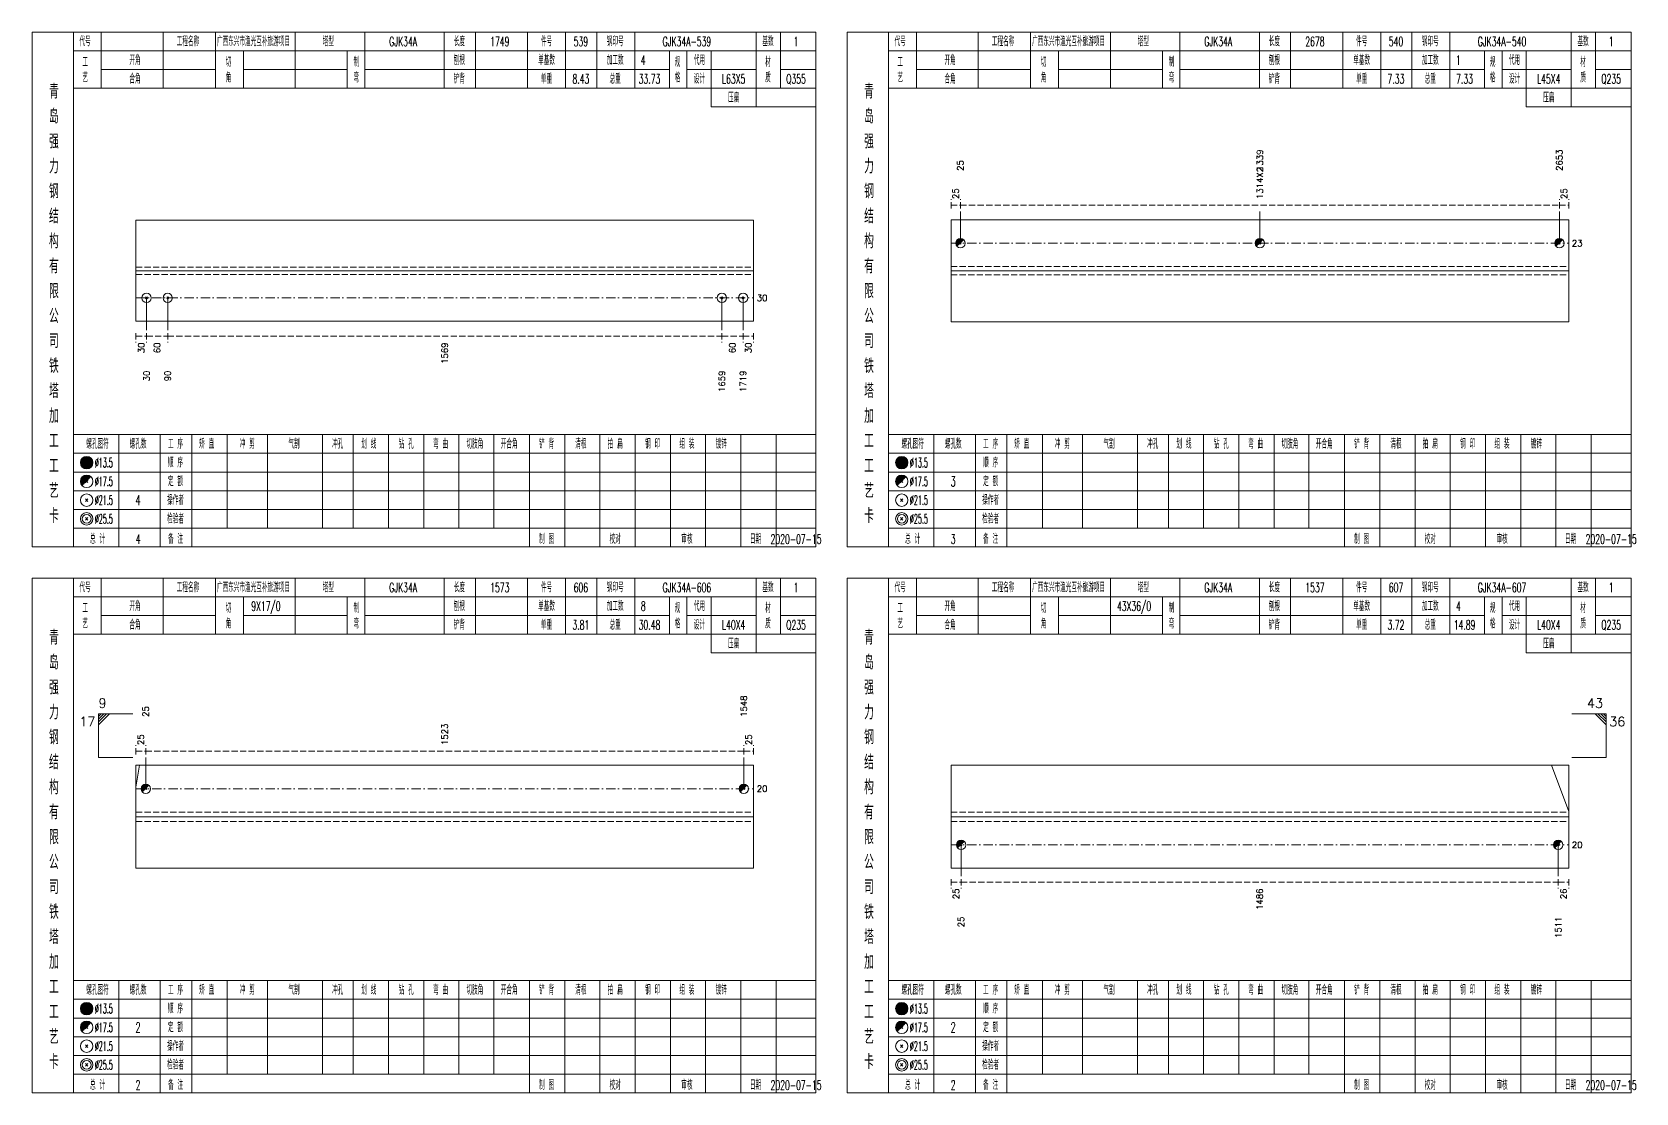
# Model space of a CAD drawing. Extents: x 0 to 2606, y -377 to 6479.
# Drawn here: x 1307 to 1821, y 3850 to 4190 of the extents above; entities that cross this region are included whole.
import ezdxf
from ezdxf.enums import TextEntityAlignment as Align

# ---------------------------------------------------------------- set-up
doc = ezdxf.new("R2010")
doc.units = 0
doc.header["$MEASUREMENT"] = 0
doc.linetypes.add('一点画线', pattern=[5.2, 3, -1, 0.2, -1])
doc.linetypes.add('虚线', pattern=[2.75, 2, -0.75])
doc.layers.get('0').update_dxf_attribs({"linetype": 'CONTINUOUS', "lineweight": 25})
doc.layers.add('1', color=7, linetype='CONTINUOUS', lineweight=25)
doc.layers.add('4', color=7, linetype='CONTINUOUS', lineweight=25)
doc.styles.get("Standard").update_dxf_attribs({"font": 'simplex.shx', "width": 0.7, "height": 3, "bigfont": 'gbhzfs.shx'})

msp = doc.modelspace()

# ---------------------------------------------------------------- linework, layer by layer
at = {"color": 8, "linetype": '虚线', "lineweight": 9}
for p, q in [((1601.7, 4133.5), (1601.7, 4136.5)), ((1604.7, 4133.5), (1604.7, 4136.5)), ((1604.7, 4133.5), (1604.7, 4136.5)), ((1796.8, 4133.5), (1796.8, 4136.5)), ((1796.8, 4133.5), (1796.8, 4136.5)), ((1799.8, 4133.5), (1799.8, 4136.5)), ((1601.7, 4134.5), (1604.7, 4134.5)), ((1604.7, 4134.5), (1796.8, 4134.5)), ((1796.8, 4134.5), (1799.8, 4134.5)), ((1340.3, 4093.5), (1340.3, 4090.5)), ((1340.3, 4092.5), (1343.7, 4092.5)), ((1343.7, 4093.5), (1343.7, 4090.5)), ((1343.7, 4093.5), (1343.7, 4090.5)), ((1343.7, 4092.5), (1350.49, 4092.5)), ((1350.49, 4093.5), (1350.49, 4090.5)), ((1350.49, 4093.5), (1350.49, 4090.5)), ((1350.49, 4092.5), (1528.21, 4092.5)), ((1528.21, 4093.5), (1528.21, 4090.5)), ((1528.21, 4093.5), (1528.21, 4090.5)), ((1528.21, 4092.5), (1535, 4092.5)), ((1535, 4093.5), (1535, 4090.5)), ((1535, 4093.5), (1535, 4090.5)), ((1535, 4092.5), (1538.4, 4092.5)), ((1538.4, 4093.5), (1538.4, 4090.5)), ((1340.3, 3958.5), (1340.3, 3961.5)), ((1343.45, 3958.5), (1343.45, 3961.5)), ((1343.45, 3958.5), (1343.45, 3961.5)), ((1535.25, 3958.5), (1535.25, 3961.5)), ((1535.25, 3958.5), (1535.25, 3961.5)), ((1538.4, 3958.5), (1538.4, 3961.5)), ((1340.3, 3959.5), (1343.45, 3959.5)), ((1343.45, 3959.5), (1535.25, 3959.5)), ((1535.25, 3959.5), (1538.4, 3959.5)), ((1601.7, 3918.5), (1601.7, 3915.5)), ((1601.7, 3917.5), (1604.92, 3917.5)), ((1604.92, 3918.5), (1604.92, 3915.5)), ((1604.92, 3918.5), (1604.92, 3915.5)), ((1604.92, 3917.5), (1796.45, 3917.5)), ((1796.45, 3918.5), (1796.45, 3915.5)), ((1796.45, 3918.5), (1796.45, 3915.5)), ((1796.45, 3917.5), (1799.8, 3917.5)), ((1799.8, 3918.5), (1799.8, 3915.5))]:
    msp.add_line(p, q, dxfattribs=at)
at = {"color": 7, "linetype": 'Continuous', "lineweight": 13}
for p, q in [((1604.7, 4122.33), (1604.7, 4132.5)), ((1700.75, 4122.33), (1700.75, 4132.5)), ((1796.8, 4122.33), (1796.8, 4132.5)), ((1343.7, 4104.81), (1343.7, 4094.5)), ((1350.49, 4104.81), (1350.49, 4094.5)), ((1528.21, 4104.81), (1528.21, 4094.5)), ((1535, 4104.81), (1535, 4094.5)), ((1328.3, 3971.5), (1339.3, 3971.5)), ((1328.3, 3957.5), (1328.3, 3971.5)), ((1329.17, 3971.5), (1328.3, 3970.62)), ((1330.05, 3971.5), (1328.3, 3969.75)), ((1330.92, 3971.5), (1328.3, 3968.88)), ((1331.8, 3971.5), (1328.3, 3968)), ((1811.8, 3971.5), (1800.8, 3971.5)), ((1808.3, 3971.5), (1811.8, 3968)), ((1809.17, 3971.5), (1811.8, 3968.88)), ((1810.05, 3971.5), (1811.8, 3969.75)), ((1810.92, 3971.5), (1811.8, 3970.62)), ((1811.8, 3957.5), (1811.8, 3971.5)), ((1328.3, 3957.5), (1339.3, 3957.5)), ((1343.45, 3947.5), (1343.45, 3957.5)), ((1535.25, 3947.5), (1535.25, 3957.5)), ((1811.8, 3957.5), (1800.8, 3957.5)), ((1340.3, 3947.99), (1341.43, 3955)), ((1799.8, 3940.15), (1794.26, 3955)), ((1604.92, 3929.5), (1604.92, 3919.5)), ((1796.45, 3929.5), (1796.45, 3919.5))]:
    msp.add_line(p, q, dxfattribs=at)
at = {"color": 7, "linetype": 'Continuous', "lineweight": 18}
for p, q in [((1340.3, 4129.69), (1340.3, 4097.31)), ((1340.3, 4129.69), (1538.4, 4129.69)), ((1538.4, 4129.69), (1538.4, 4097.31)), ((1601.7, 4129.83), (1601.7, 4097.17)), ((1601.7, 4129.83), (1799.8, 4129.83)), ((1799.8, 4129.83), (1799.8, 4097.17)), ((1340.3, 4113.5), (1538.4, 4113.5)), ((1601.7, 4113.5), (1799.8, 4113.5)), ((1340.3, 3955), (1340.3, 3922)), ((1340.3, 3955), (1538.4, 3955)), ((1538.4, 3955), (1538.4, 3922)), ((1601.7, 3955), (1601.7, 3922)), ((1601.7, 3955), (1799.8, 3955)), ((1799.8, 3955), (1799.8, 3922)), ((1340.3, 3938.5), (1538.4, 3938.5)), ((1601.7, 3938.5), (1799.8, 3938.5))]:
    msp.add_line(p, q, dxfattribs=at)
at = {"color": 3, "linetype": '一点画线', "lineweight": 13}
for p, q in [((1601.7, 4122.33), (1799.8, 4122.33)), ((1340.3, 4104.81), (1538.4, 4104.81)), ((1340.3, 3947.5), (1538.4, 3947.5)), ((1601.7, 3929.5), (1799.8, 3929.5))]:
    msp.add_line(p, q, dxfattribs=at)
at = {"color": 7, "linetype": 'Continuous', "lineweight": 0}
for p, q in [((1604.4, 4122.03), (1605, 4122.63)), ((1604.4, 4122.63), (1605, 4122.03)), ((1700.45, 4122.03), (1701.05, 4122.63)), ((1700.45, 4122.63), (1701.05, 4122.03)), ((1796.5, 4122.03), (1797.1, 4122.63)), ((1796.5, 4122.63), (1797.1, 4122.03)), ((1343.15, 3947.2), (1343.75, 3947.8)), ((1343.15, 3947.8), (1343.75, 3947.2)), ((1534.95, 3947.2), (1535.55, 3947.8)), ((1534.95, 3947.8), (1535.55, 3947.2))]:
    msp.add_line(p, q, dxfattribs=at)
at = {"color": 1, "linetype": '虚线', "lineweight": 18}
for p, q in [((1601.7, 4114.83), (1799.8, 4114.83)), ((1340.3, 4114.69), (1538.4, 4114.69)), ((1340.3, 4112.31), (1538.4, 4112.31)), ((1601.7, 4112.17), (1799.8, 4112.17)), ((1340.3, 3940), (1538.4, 3940)), ((1601.7, 3940), (1799.8, 3940)), ((1340.3, 3937), (1538.4, 3937)), ((1601.7, 3937), (1799.8, 3937))]:
    msp.add_line(p, q, dxfattribs=at)
at = {"color": 7, "linetype": 'Continuous', "lineweight": 13}
for centre in [(1604.7, 4122.33), (1700.75, 4122.33), (1796.8, 4122.33), (1343.45, 3947.5), (1535.25, 3947.5)]:
    msp.add_circle(centre, 1.5, dxfattribs=at)
for centre, radius in [((1604.7, 4122.33), 1.35), ((1604.7, 4122.33), 1.2), ((1604.7, 4122.33), 1.05), ((1604.7, 4122.33), 0.9), ((1604.7, 4122.33), 0.75), ((1604.7, 4122.33), 0.6), ((1604.7, 4122.33), 0.45), ((1604.7, 4122.33), 0.3), ((1604.7, 4122.33), 0.15), ((1700.75, 4122.33), 1.35), ((1700.75, 4122.33), 1.2), ((1700.75, 4122.33), 1.05), ((1700.75, 4122.33), 0.9), ((1700.75, 4122.33), 0.75), ((1700.75, 4122.33), 0.6), ((1700.75, 4122.33), 0.45), ((1700.75, 4122.33), 0.3), ((1700.75, 4122.33), 0.15), ((1796.8, 4122.33), 1.35), ((1796.8, 4122.33), 1.2), ((1796.8, 4122.33), 1.05), ((1796.8, 4122.33), 0.9), ((1796.8, 4122.33), 0.75), ((1796.8, 4122.33), 0.6), ((1796.8, 4122.33), 0.45), ((1796.8, 4122.33), 0.3), ((1796.8, 4122.33), 0.15), ((1343.45, 3947.5), 1.35), ((1343.45, 3947.5), 1.2), ((1343.45, 3947.5), 1.05), ((1343.45, 3947.5), 0.9), ((1343.45, 3947.5), 0.75), ((1343.45, 3947.5), 0.6), ((1343.45, 3947.5), 0.45), ((1343.45, 3947.5), 0.3), ((1343.45, 3947.5), 0.15), ((1535.25, 3947.5), 1.35), ((1535.25, 3947.5), 1.2), ((1535.25, 3947.5), 1.05), ((1535.25, 3947.5), 0.9), ((1535.25, 3947.5), 0.75), ((1535.25, 3947.5), 0.6), ((1535.25, 3947.5), 0.45), ((1535.25, 3947.5), 0.3), ((1535.25, 3947.5), 0.15)]:
    msp.add_arc(centre, radius, 45, 225, dxfattribs=at)
at = {"layer": '1', "color": 7, "linetype": 'Continuous', "lineweight": 13}
for p, q in [((1343.4, 4104.51), (1344, 4105.11)), ((1344, 4104.51), (1343.4, 4105.11)), ((1350.19, 4104.51), (1350.79, 4105.11)), ((1350.79, 4104.51), (1350.19, 4105.11)), ((1527.91, 4104.51), (1528.51, 4105.11)), ((1528.51, 4104.51), (1527.91, 4105.11)), ((1534.7, 4104.51), (1535.3, 4105.11)), ((1535.3, 4104.51), (1534.7, 4105.11))]:
    msp.add_line(p, q, dxfattribs=at)
at = {"layer": '1', "color": 7, "linetype": 'Continuous', "lineweight": 18}
for p, q in [((1340.3, 4097.31), (1538.4, 4097.31)), ((1601.7, 4097.17), (1799.8, 4097.17)), ((1340.3, 3922), (1538.4, 3922)), ((1601.7, 3922), (1799.8, 3922))]:
    msp.add_line(p, q, dxfattribs=at)
at = {"layer": '1', "color": 7, "linetype": 'Continuous', "lineweight": 0}
for p, q in [((1604.62, 3929.2), (1605.22, 3929.8)), ((1604.62, 3929.8), (1605.22, 3929.2)), ((1796.15, 3929.2), (1796.75, 3929.8)), ((1796.15, 3929.8), (1796.75, 3929.2))]:
    msp.add_line(p, q, dxfattribs=at)
at = {"layer": '1', "color": 7, "linetype": 'Continuous', "lineweight": 13}
for centre in [(1343.7, 4104.81), (1350.49, 4104.81), (1528.21, 4104.81), (1535, 4104.81), (1604.92, 3929.5), (1796.45, 3929.5)]:
    msp.add_circle(centre, 1.5, dxfattribs=at)
for centre, radius in [((1604.92, 3929.5), 1.35), ((1604.92, 3929.5), 1.2), ((1604.92, 3929.5), 1.05), ((1604.92, 3929.5), 0.9), ((1604.92, 3929.5), 0.75), ((1604.92, 3929.5), 0.6), ((1604.92, 3929.5), 0.45), ((1604.92, 3929.5), 0.3), ((1604.92, 3929.5), 0.15), ((1796.45, 3929.5), 1.35), ((1796.45, 3929.5), 1.2), ((1796.45, 3929.5), 1.05), ((1796.45, 3929.5), 0.9), ((1796.45, 3929.5), 0.75), ((1796.45, 3929.5), 0.6), ((1796.45, 3929.5), 0.45), ((1796.45, 3929.5), 0.3), ((1796.45, 3929.5), 0.15)]:
    msp.add_arc(centre, radius, 45, 225, dxfattribs=at)
at = {"layer": '4', "color": 1, "linetype": 'Continuous', "lineweight": 18}
for p, q in [((1320.3, 4025), (1320.3, 4190)), ((1329.2, 4172), (1329.2, 4190)), ((1349, 4172), (1349, 4190)), ((1365.8, 4172), (1365.8, 4190)), ((1391.4, 4172), (1391.4, 4190)), ((1413.7, 4172), (1413.7, 4190)), ((1439.2, 4172), (1439.2, 4190)), ((1449.2, 4172), (1449.2, 4190)), ((1465.9, 4172), (1465.9, 4190)), ((1478.1, 4172), (1478.1, 4190)), ((1488.1, 4172), (1488.1, 4190)), ((1500.3, 4172), (1500.3, 4190)), ((1539.2, 4166), (1539.2, 4190)), ((1547, 4172), (1547, 4190)), ((1581.7, 4025), (1581.7, 4190)), ((1590.6, 4172), (1590.6, 4190)), ((1610.4, 4172), (1610.4, 4190)), ((1627.2, 4172), (1627.2, 4190)), ((1652.8, 4172), (1652.8, 4190)), ((1675.1, 4172), (1675.1, 4190)), ((1700.6, 4172), (1700.6, 4190)), ((1710.6, 4172), (1710.6, 4190)), ((1727.3, 4172), (1727.3, 4190)), ((1739.5, 4172), (1739.5, 4190)), ((1749.5, 4172), (1749.5, 4190)), ((1761.7, 4172), (1761.7, 4190)), ((1800.6, 4166), (1800.6, 4190)), ((1808.4, 4172), (1808.4, 4190)), ((1320.3, 4184), (1558.4, 4184)), ((1374.8, 4172), (1374.8, 4184)), ((1408.1, 4172), (1408.1, 4184)), ((1511.4, 4172), (1511.4, 4184)), ((1517, 4172), (1517, 4184)), ((1524.8, 4166), (1524.8, 4184)), ((1581.7, 4184), (1819.8, 4184)), ((1636.2, 4172), (1636.2, 4184)), ((1669.5, 4172), (1669.5, 4184)), ((1772.8, 4172), (1772.8, 4184)), ((1778.4, 4172), (1778.4, 4184)), ((1786.2, 4166), (1786.2, 4184)), ((1329.2, 4178), (1365.8, 4178)), ((1374.8, 4178), (1408.1, 4178)), ((1413.7, 4178), (1511.4, 4178)), ((1517, 4178), (1539.2, 4178)), ((1547, 4178), (1558.4, 4178)), ((1590.6, 4178), (1627.2, 4178)), ((1636.2, 4178), (1669.5, 4178)), ((1675.1, 4178), (1772.8, 4178)), ((1778.4, 4178), (1800.6, 4178)), ((1808.4, 4178), (1819.8, 4178)), ((1320.3, 4172), (1558.4, 4172)), ((1581.7, 4172), (1819.8, 4172)), ((1524.8, 4166), (1558.4, 4166)), ((1786.2, 4166), (1819.8, 4166)), ((1320.3, 4061), (1558.4, 4061)), ((1334.8, 4025), (1334.8, 4061)), ((1348.1, 4025), (1348.1, 4061)), ((1358.2, 4025), (1358.2, 4061)), ((1369.6, 4031), (1369.6, 4061)), ((1382.5, 4031), (1382.5, 4061)), ((1400.1, 4031), (1400.1, 4061)), ((1410, 4031), (1410, 4061)), ((1421.3, 4031), (1421.3, 4061)), ((1432.6, 4031), (1432.6, 4061)), ((1443.9, 4031), (1443.9, 4061)), ((1455.1, 4031), (1455.1, 4061)), ((1466.5, 4031), (1466.5, 4061)), ((1477.8, 4031), (1477.8, 4061)), ((1489.1, 4031), (1489.1, 4061)), ((1500.4, 4031), (1500.4, 4061)), ((1511.7, 4031), (1511.7, 4061)), ((1523, 4031), (1523, 4061)), ((1534.3, 4031), (1534.3, 4061)), ((1545.6, 4031), (1545.6, 4061)), ((1581.7, 4061), (1819.8, 4061)), ((1596.2, 4025), (1596.2, 4061)), ((1609.5, 4025), (1609.5, 4061)), ((1619.6, 4025), (1619.6, 4061)), ((1631, 4031), (1631, 4061)), ((1643.9, 4031), (1643.9, 4061)), ((1661.5, 4031), (1661.5, 4061)), ((1671.4, 4031), (1671.4, 4061)), ((1682.7, 4031), (1682.7, 4061)), ((1694, 4031), (1694, 4061)), ((1705.3, 4031), (1705.3, 4061)), ((1716.5, 4031), (1716.5, 4061)), ((1727.9, 4031), (1727.9, 4061)), ((1739.2, 4031), (1739.2, 4061)), ((1750.5, 4031), (1750.5, 4061)), ((1761.8, 4031), (1761.8, 4061)), ((1773.1, 4031), (1773.1, 4061)), ((1784.4, 4031), (1784.4, 4061)), ((1795.7, 4031), (1795.7, 4061)), ((1807, 4031), (1807, 4061)), ((1320.3, 4055), (1558.4, 4055)), ((1581.7, 4055), (1819.8, 4055)), ((1320.3, 4049), (1558.4, 4049)), ((1581.7, 4049), (1819.8, 4049)), ((1320.3, 4043), (1558.4, 4043)), ((1581.7, 4043), (1819.8, 4043)), ((1320.3, 4037), (1558.4, 4037)), ((1581.7, 4037), (1819.8, 4037)), ((1320.3, 4031), (1558.4, 4031)), ((1466.5, 4025), (1466.5, 4031)), ((1477.8, 4025), (1477.8, 4031)), ((1489.1, 4025), (1489.1, 4031)), ((1500.4, 4025), (1500.4, 4031)), ((1511.7, 4025), (1511.7, 4031)), ((1523, 4025), (1523, 4031)), ((1534.3, 4025), (1534.3, 4031)), ((1545.6, 4025), (1545.6, 4031)), ((1581.7, 4031), (1819.8, 4031)), ((1727.9, 4025), (1727.9, 4031)), ((1739.2, 4025), (1739.2, 4031)), ((1750.5, 4025), (1750.5, 4031)), ((1761.8, 4025), (1761.8, 4031)), ((1773.1, 4025), (1773.1, 4031)), ((1784.4, 4025), (1784.4, 4031)), ((1795.7, 4025), (1795.7, 4031)), ((1807, 4025), (1807, 4031)), ((1320.3, 3850), (1320.3, 4015)), ((1329.2, 3997), (1329.2, 4015)), ((1349, 3997), (1349, 4015)), ((1365.8, 3997), (1365.8, 4015)), ((1391.4, 3997), (1391.4, 4015)), ((1413.7, 3997), (1413.7, 4015)), ((1439.2, 3997), (1439.2, 4015)), ((1449.2, 3997), (1449.2, 4015)), ((1465.9, 3997), (1465.9, 4015)), ((1478.1, 3997), (1478.1, 4015)), ((1488.1, 3997), (1488.1, 4015)), ((1500.3, 3997), (1500.3, 4015)), ((1539.2, 3991), (1539.2, 4015)), ((1547, 3997), (1547, 4015)), ((1581.7, 3850), (1581.7, 4015)), ((1590.6, 3997), (1590.6, 4015)), ((1610.4, 3997), (1610.4, 4015)), ((1627.2, 3997), (1627.2, 4015)), ((1652.8, 3997), (1652.8, 4015)), ((1675.1, 3997), (1675.1, 4015)), ((1700.6, 3997), (1700.6, 4015)), ((1710.6, 3997), (1710.6, 4015)), ((1727.3, 3997), (1727.3, 4015)), ((1739.5, 3997), (1739.5, 4015)), ((1749.5, 3997), (1749.5, 4015)), ((1761.7, 3997), (1761.7, 4015)), ((1800.6, 3991), (1800.6, 4015)), ((1808.4, 3997), (1808.4, 4015)), ((1320.3, 4009), (1558.4, 4009)), ((1374.8, 3997), (1374.8, 4009)), ((1408.1, 3997), (1408.1, 4009)), ((1511.4, 3997), (1511.4, 4009)), ((1517, 3997), (1517, 4009)), ((1524.8, 3991), (1524.8, 4009)), ((1581.7, 4009), (1819.8, 4009)), ((1636.2, 3997), (1636.2, 4009)), ((1669.5, 3997), (1669.5, 4009)), ((1772.8, 3997), (1772.8, 4009)), ((1778.4, 3997), (1778.4, 4009)), ((1786.2, 3991), (1786.2, 4009)), ((1329.2, 4003), (1365.8, 4003)), ((1374.8, 4003), (1408.1, 4003)), ((1413.7, 4003), (1511.4, 4003)), ((1517, 4003), (1539.2, 4003)), ((1547, 4003), (1558.4, 4003)), ((1590.6, 4003), (1627.2, 4003)), ((1636.2, 4003), (1669.5, 4003)), ((1675.1, 4003), (1772.8, 4003)), ((1778.4, 4003), (1800.6, 4003)), ((1808.4, 4003), (1819.8, 4003)), ((1320.3, 3997), (1558.4, 3997)), ((1581.7, 3997), (1819.8, 3997)), ((1524.8, 3991), (1558.4, 3991)), ((1786.2, 3991), (1819.8, 3991)), ((1320.3, 3886), (1558.4, 3886)), ((1334.8, 3850), (1334.8, 3886)), ((1348.1, 3850), (1348.1, 3886)), ((1358.2, 3850), (1358.2, 3886)), ((1369.6, 3856), (1369.6, 3886)), ((1382.5, 3856), (1382.5, 3886)), ((1400.1, 3856), (1400.1, 3886)), ((1410, 3856), (1410, 3886)), ((1421.3, 3856), (1421.3, 3886)), ((1432.6, 3856), (1432.6, 3886)), ((1443.9, 3856), (1443.9, 3886)), ((1455.1, 3856), (1455.1, 3886)), ((1466.5, 3856), (1466.5, 3886)), ((1477.8, 3856), (1477.8, 3886)), ((1489.1, 3856), (1489.1, 3886)), ((1500.4, 3856), (1500.4, 3886)), ((1511.7, 3856), (1511.7, 3886)), ((1523, 3856), (1523, 3886)), ((1534.3, 3856), (1534.3, 3886)), ((1545.6, 3856), (1545.6, 3886)), ((1581.7, 3886), (1819.8, 3886)), ((1596.2, 3850), (1596.2, 3886)), ((1609.5, 3850), (1609.5, 3886)), ((1619.6, 3850), (1619.6, 3886)), ((1631, 3856), (1631, 3886)), ((1643.9, 3856), (1643.9, 3886)), ((1661.5, 3856), (1661.5, 3886)), ((1671.4, 3856), (1671.4, 3886)), ((1682.7, 3856), (1682.7, 3886)), ((1694, 3856), (1694, 3886)), ((1705.3, 3856), (1705.3, 3886)), ((1716.5, 3856), (1716.5, 3886)), ((1727.9, 3856), (1727.9, 3886)), ((1739.2, 3856), (1739.2, 3886)), ((1750.5, 3856), (1750.5, 3886)), ((1761.8, 3856), (1761.8, 3886)), ((1773.1, 3856), (1773.1, 3886)), ((1784.4, 3856), (1784.4, 3886)), ((1795.7, 3856), (1795.7, 3886)), ((1807, 3856), (1807, 3886)), ((1320.3, 3880), (1558.4, 3880)), ((1581.7, 3880), (1819.8, 3880)), ((1320.3, 3874), (1558.4, 3874)), ((1581.7, 3874), (1819.8, 3874)), ((1320.3, 3868), (1558.4, 3868)), ((1581.7, 3868), (1819.8, 3868)), ((1320.3, 3862), (1558.4, 3862)), ((1581.7, 3862), (1819.8, 3862)), ((1320.3, 3856), (1558.4, 3856)), ((1466.5, 3850), (1466.5, 3856)), ((1477.8, 3850), (1477.8, 3856)), ((1489.1, 3850), (1489.1, 3856)), ((1500.4, 3850), (1500.4, 3856)), ((1511.7, 3850), (1511.7, 3856)), ((1523, 3850), (1523, 3856)), ((1534.3, 3850), (1534.3, 3856)), ((1545.6, 3850), (1545.6, 3856)), ((1581.7, 3856), (1819.8, 3856)), ((1727.9, 3850), (1727.9, 3856)), ((1739.2, 3850), (1739.2, 3856)), ((1750.5, 3850), (1750.5, 3856)), ((1761.8, 3850), (1761.8, 3856)), ((1773.1, 3850), (1773.1, 3856)), ((1784.4, 3850), (1784.4, 3856)), ((1795.7, 3850), (1795.7, 3856)), ((1807, 3850), (1807, 3856))]:
    msp.add_line(p, q, dxfattribs=at)
at = {"layer": '4', "color": 7, "linetype": 'Continuous', "lineweight": 13}
for p, q in [((1324.3, 4051.8), (1324.7, 4052.2)), ((1324.7, 4051.8), (1324.3, 4052.2)), ((1585.7, 4051.8), (1586.1, 4052.2)), ((1586.1, 4051.8), (1585.7, 4052.2)), ((1324.1, 4039.6), (1324.9, 4040.4)), ((1324.9, 4039.6), (1324.1, 4040.4)), ((1585.5, 4039.6), (1586.3, 4040.4)), ((1586.3, 4039.6), (1585.5, 4040.4)), ((1324.1, 4033.6), (1324.9, 4034.4)), ((1324.9, 4033.6), (1324.1, 4034.4)), ((1585.5, 4033.6), (1586.3, 4034.4)), ((1586.3, 4033.6), (1585.5, 4034.4)), ((1324.3, 3876.8), (1324.7, 3877.2)), ((1324.7, 3876.8), (1324.3, 3877.2)), ((1585.7, 3876.8), (1586.1, 3877.2)), ((1586.1, 3876.8), (1585.7, 3877.2)), ((1324.1, 3864.6), (1324.9, 3865.4)), ((1324.9, 3864.6), (1324.1, 3865.4)), ((1585.5, 3864.6), (1586.3, 3865.4)), ((1586.3, 3864.6), (1585.5, 3865.4)), ((1324.1, 3858.6), (1324.9, 3859.4)), ((1324.9, 3858.6), (1324.1, 3859.4)), ((1585.5, 3858.6), (1586.3, 3859.4)), ((1586.3, 3858.6), (1585.5, 3859.4))]:
    msp.add_line(p, q, dxfattribs=at)
at = {"layer": '4', "color": 7, "linetype": 'Continuous', "lineweight": 0}
for p, q in [((1324.1, 4045.6), (1324.9, 4046.4)), ((1324.1, 4046.4), (1324.9, 4045.6)), ((1585.5, 4045.6), (1586.3, 4046.4)), ((1585.5, 4046.4), (1586.3, 4045.6)), ((1324.1, 3870.6), (1324.9, 3871.4)), ((1324.1, 3871.4), (1324.9, 3870.6)), ((1585.5, 3870.6), (1586.3, 3871.4)), ((1585.5, 3871.4), (1586.3, 3870.6))]:
    msp.add_line(p, q, dxfattribs=at)
at = {"layer": '4', "color": 1, "linetype": 'Continuous', "lineweight": 18}
for points in [[(1307, 4190), (1307, 4025), (1558.4, 4025), (1558.4, 4190)], [(1568.4, 4190), (1568.4, 4025), (1819.8, 4025), (1819.8, 4190)], [(1307, 4015), (1307, 3850), (1558.4, 3850), (1558.4, 4015)], [(1568.4, 4015), (1568.4, 3850), (1819.8, 3850), (1819.8, 4015)]]:
    msp.add_lwpolyline(points, close=True, dxfattribs=at)
at = {"layer": '4', "color": 7, "linetype": 'Continuous', "lineweight": 13}
for centre, radius in [((1324.5, 4052), 2), ((1324.5, 4052), 1.8), ((1324.5, 4052), 1.6), ((1324.5, 4052), 1.4), ((1324.5, 4052), 1.2), ((1585.9, 4052), 2), ((1585.9, 4052), 1.8), ((1585.9, 4052), 1.6), ((1585.9, 4052), 1.4), ((1585.9, 4052), 1.2), ((1324.5, 4046), 2), ((1324.5, 4052), 1), ((1324.5, 4052), 0.8), ((1324.5, 4052), 0.6), ((1324.5, 4052), 0.4), ((1324.5, 4052), 0.2), ((1585.9, 4046), 2), ((1585.9, 4052), 1), ((1585.9, 4052), 0.8), ((1585.9, 4052), 0.6), ((1585.9, 4052), 0.4), ((1585.9, 4052), 0.2), ((1324.5, 4040), 2), ((1585.9, 4040), 2), ((1324.5, 4034), 2), ((1324.5, 4034), 1.4), ((1585.9, 4034), 2), ((1585.9, 4034), 1.4), ((1324.5, 3877), 2), ((1324.5, 3877), 1.8), ((1324.5, 3877), 1.6), ((1324.5, 3877), 1.4), ((1324.5, 3877), 1.2), ((1585.9, 3877), 2), ((1585.9, 3877), 1.8), ((1585.9, 3877), 1.6), ((1585.9, 3877), 1.4), ((1585.9, 3877), 1.2), ((1324.5, 3877), 1), ((1324.5, 3877), 0.8), ((1324.5, 3877), 0.6), ((1324.5, 3877), 0.4), ((1324.5, 3877), 0.2), ((1585.9, 3877), 1), ((1585.9, 3877), 0.8), ((1585.9, 3877), 0.6), ((1585.9, 3877), 0.4), ((1585.9, 3877), 0.2), ((1324.5, 3871), 2), ((1585.9, 3871), 2), ((1324.5, 3865), 2), ((1585.9, 3865), 2), ((1324.5, 3859), 2), ((1324.5, 3859), 1.4), ((1585.9, 3859), 2), ((1585.9, 3859), 1.4)]:
    msp.add_circle(centre, radius, dxfattribs=at)
for centre, radius in [((1324.5, 4046), 1.8), ((1324.5, 4046), 1.6), ((1324.5, 4046), 1.4), ((1324.5, 4046), 1.2), ((1324.5, 4046), 1), ((1324.5, 4046), 0.8), ((1324.5, 4046), 0.6), ((1324.5, 4046), 0.4), ((1324.5, 4046), 0.2), ((1585.9, 4046), 1.8), ((1585.9, 4046), 1.6), ((1585.9, 4046), 1.4), ((1585.9, 4046), 1.2), ((1585.9, 4046), 1), ((1585.9, 4046), 0.8), ((1585.9, 4046), 0.6), ((1585.9, 4046), 0.4), ((1585.9, 4046), 0.2), ((1324.5, 3871), 1.8), ((1324.5, 3871), 1.6), ((1324.5, 3871), 1.4), ((1324.5, 3871), 1.2), ((1324.5, 3871), 1), ((1324.5, 3871), 0.8), ((1324.5, 3871), 0.6), ((1324.5, 3871), 0.4), ((1324.5, 3871), 0.2), ((1585.9, 3871), 1.8), ((1585.9, 3871), 1.6), ((1585.9, 3871), 1.4), ((1585.9, 3871), 1.2), ((1585.9, 3871), 1), ((1585.9, 3871), 0.8), ((1585.9, 3871), 0.6), ((1585.9, 3871), 0.4), ((1585.9, 3871), 0.2)]:
    msp.add_arc(centre, radius, 45, 225, dxfattribs=at)

# ---------------------------------------------------------------- texts
at = {"color": 7, "linetype": 'Continuous', "lineweight": 13}
for s, p in [('1339', (1700.75, 4145.5)), ('2653', (1796.8, 4145.5)), ('25', (1604.7, 4145.5)), ('1548', (1535.25, 3970.5)), ('25', (1343.45, 3970.5))]:
    msp.add_text(s, height=2, rotation=90, dxfattribs=at).set_placement(p, align=Align.MIDDLE_LEFT)
at = {"color": 8, "linetype": 'Continuous', "lineweight": 9}
for s, p in [('1314X2', (1700.75, 4136.5)), ('25', (1603.2, 4136.5)), ('25', (1798.3, 4136.5)), ('1523', (1439.35, 3961.5)), ('25', (1341.87, 3961.5)), ('25', (1536.83, 3961.5))]:
    msp.add_text(s, height=2, rotation=90, dxfattribs=at).set_placement(p, align=Align.MIDDLE_LEFT)
at = {"color": 7, "linetype": 'Continuous', "lineweight": 13}
for s, p in [('23', (1800.8, 4122.33)), ('30', (1539.4, 4104.81)), ('20', (1539.4, 3947.5)), ('20', (1800.8, 3929.5))]:
    msp.add_text(s, height=2, dxfattribs=at).set_placement(p, align=Align.MIDDLE_LEFT)
at = {"color": 8, "linetype": 'Continuous', "lineweight": 9}
for s, p in [('30', (1342, 4090.5)), ('60', (1347.1, 4090.5)), ('1569', (1439.35, 4090.5)), ('60', (1531.6, 4090.5)), ('30', (1536.7, 4090.5)), ('25', (1603.31, 3915.5)), ('1486', (1700.69, 3915.5)), ('26', (1798.12, 3915.5))]:
    msp.add_text(s, height=2, rotation=90, dxfattribs=at).set_placement(p, align=Align.MIDDLE_RIGHT)
at = {"color": 7, "linetype": 'Continuous', "lineweight": 13}
msp.add_text('9', height=3, dxfattribs=at).set_placement((1328.3, 3972.5), align=Align.BOTTOM_LEFT)
msp.add_text('43', height=3, dxfattribs=at).set_placement((1810.8, 3972.5), align=Align.BOTTOM_RIGHT)
msp.add_text('17', height=3, dxfattribs=at).set_placement((1327.3, 3970.5), align=Align.TOP_RIGHT)
msp.add_text('36', height=3, dxfattribs=at).set_placement((1812.8, 3970.5), align=Align.TOP_LEFT)
at = {"layer": '1', "color": 7, "linetype": 'Continuous', "lineweight": 13}
for s, p in [('30', (1343.7, 4081.5)), ('90', (1350.49, 4081.5)), ('1659', (1528.21, 4081.5)), ('1719', (1535, 4081.5)), ('25', (1604.92, 3906.5)), ('1511', (1796.45, 3906.5))]:
    msp.add_text(s, height=2, rotation=90, dxfattribs=at).set_placement(p, align=Align.MIDDLE_RIGHT)
at = {"layer": '4', "color": 1, "linetype": 'Continuous', "lineweight": 13}
for s, height, width, p in [('代号', 3, 0.6, (1324, 4187)), ('工程名称', 3, 0.6, (1357, 4187)), ('广西东兴市渔光互补旅游项目', 3, 0.6, (1378, 4187)), ('塔型', 3, 0.6, (1402, 4187)), ('GJK34A', 3, 0.6, (1426, 4187)), ('长度', 3, 0.6, (1444, 4187)), ('1749', 3, 0.6, (1457, 4187)), ('件号', 3, 0.6, (1472, 4187)), ('539', 3, 0.6, (1483, 4187)), ('钢印号', 3, 0.6, (1494, 4187)), ('GJK34A-539', 3, 0.6, (1517, 4187)), ('基数', 3, 0.6, (1543, 4187)), ('1', 3, 0.6, (1552, 4187)), ('代号', 3, 0.6, (1585.4, 4187)), ('工程名称', 3, 0.6, (1618.4, 4187)), ('广西东兴市渔光互补旅游项目', 3, 0.6, (1639.4, 4187)), ('塔型', 3, 0.6, (1663.4, 4187)), ('GJK34A', 3, 0.6, (1687.4, 4187)), ('长度', 3, 0.6, (1705.4, 4187)), ('2678', 3, 0.6, (1718.4, 4187)), ('件号', 3, 0.6, (1733.4, 4187)), ('540', 3, 0.6, (1744.4, 4187)), ('钢印号', 3, 0.6, (1755.4, 4187)), ('GJK34A-540', 3, 0.6, (1778.4, 4187)), ('基数', 3, 0.6, (1804.4, 4187)), ('1', 3, 0.6, (1813.4, 4187)), ('工', 3, 0.6, (1324, 4180.4)), ('开角', 3, 0.6, (1340, 4181)), ('切', 3, 0.6, (1370, 4180.4)), ('制', 3, 0.6, (1411, 4180.4)), ('刨根', 3, 0.6, (1444, 4181)), ('单基数', 3, 0.6, (1472, 4181)), ('加工数', 3, 0.6, (1494, 4181)), ('4', 3, 0.6, (1503, 4181)), ('规', 3, 0.6, (1514, 4180.4)), ('代用', 3, 0.6, (1521, 4181)), ('材', 3, 0.6, (1543, 4180.4)), ('工', 3, 0.6, (1585.4, 4180.4)), ('开角', 3, 0.6, (1601.4, 4181)), ('切', 3, 0.6, (1631.4, 4180.4)), ('制', 3, 0.6, (1672.4, 4180.4)), ('刨根', 3, 0.6, (1705.4, 4181)), ('单基数', 3, 0.6, (1733.4, 4181)), ('加工数', 3, 0.6, (1755.4, 4181)), ('1', 3, 0.6, (1764.4, 4181)), ('规', 3, 0.6, (1775.4, 4180.4)), ('代用', 3, 0.6, (1782.4, 4181)), ('材', 3, 0.6, (1804.4, 4180.4)), ('艺', 3, 0.6, (1324, 4175.4)), ('合角', 3, 0.6, (1340, 4175)), ('角', 3, 0.6, (1370, 4175.4)), ('弯', 3, 0.6, (1411, 4175.4)), ('铲背', 3, 0.6, (1444, 4175)), ('单重', 3, 0.6, (1472, 4175)), ('8.43', 3, 0.6, (1483, 4175)), ('总重', 3, 0.6, (1494, 4175)), ('33.73', 3, 0.6, (1505, 4175)), ('格', 3, 0.6, (1514, 4175.4)), ('设计', 3, 0.6, (1521, 4175)), ('L63X5', 3, 0.6, (1532, 4175)), ('质', 3, 0.6, (1543, 4175.4)), ('Q355', 3, 0.6, (1552, 4175)), ('艺', 3, 0.6, (1585.4, 4175.4)), ('合角', 3, 0.6, (1601.4, 4175)), ('角', 3, 0.6, (1631.4, 4175.4)), ('弯', 3, 0.6, (1672.4, 4175.4)), ('铲背', 3, 0.6, (1705.4, 4175)), ('单重', 3, 0.6, (1733.4, 4175)), ('7.33', 3, 0.6, (1744.4, 4175)), ('总重', 3, 0.6, (1755.4, 4175)), ('7.33', 3, 0.6, (1766.4, 4175)), ('格', 3, 0.6, (1775.4, 4175.4)), ('设计', 3, 0.6, (1782.4, 4175)), ('L45X4', 3, 0.6, (1793.4, 4175)), ('质', 3, 0.6, (1804.4, 4175.4)), ('Q235', 3, 0.6, (1813.4, 4175)), ('青', 4.6, 0.8, (1314, 4171)), ('青', 4.6, 0.8, (1575.4, 4171)), ('压扁', 3, 0.6, (1532, 4169)), ('压扁', 3, 0.6, (1793.4, 4169)), ('岛', 4.6, 0.8, (1314, 4163)), ('岛', 4.6, 0.8, (1575.4, 4163)), ('强', 4.6, 0.8, (1314, 4155)), ('强', 4.6, 0.8, (1575.4, 4155)), ('力', 4.6, 0.8, (1314, 4147)), ('力', 4.6, 0.8, (1575.4, 4147)), ('钢', 4.6, 0.8, (1314, 4139)), ('钢', 4.6, 0.8, (1575.4, 4139)), ('结', 4.6, 0.8, (1314, 4131)), ('结', 4.6, 0.8, (1575.4, 4131)), ('构', 4.6, 0.8, (1314, 4123)), ('构', 4.6, 0.8, (1575.4, 4123)), ('有', 4.6, 0.8, (1314, 4115)), ('有', 4.6, 0.8, (1575.4, 4115)), ('限', 4.6, 0.8, (1314, 4107)), ('限', 4.6, 0.8, (1575.4, 4107)), ('公', 4.6, 0.8, (1314, 4099)), ('公', 4.6, 0.8, (1575.4, 4099)), ('司', 4.6, 0.8, (1314, 4091)), ('司', 4.6, 0.8, (1575.4, 4091)), ('铁', 4.6, 0.8, (1314, 4083)), ('铁', 4.6, 0.8, (1575.4, 4083)), ('塔', 4.6, 0.8, (1314, 4075)), ('塔', 4.6, 0.8, (1575.4, 4075)), ('加', 4.6, 0.8, (1314, 4067)), ('加', 4.6, 0.8, (1575.4, 4067)), ('工', 4.6, 0.8, (1314, 4059)), ('螺孔图符', 3, 0.6, (1328, 4058)), ('螺孔数', 3, 0.6, (1341, 4058)), ('工 序', 3, 0.6, (1353, 4058)), ('矫 直', 3, 0.6, (1363, 4058)), ('冲 剪', 3, 0.6, (1376, 4058)), ('气割', 3, 0.6, (1391, 4058)), ('冲孔', 3, 0.6, (1405, 4058)), ('划 线', 3, 0.6, (1415, 4058)), ('钻 孔', 3, 0.6, (1427, 4058)), ('弯 曲', 3, 0.6, (1438, 4058)), ('切肢角', 3, 0.6, (1449, 4058)), ('开合角', 3, 0.6, (1460, 4058)), ('铲 背', 3, 0.6, (1472, 4058)), ('清根', 3, 0.6, (1483, 4058)), ('拍 扁', 3, 0.6, (1494, 4058)), ('钢 印', 3, 0.6, (1506, 4058)), ('组 装', 3, 0.6, (1517, 4058)), ('镀锌', 3, 0.6, (1528, 4058)), ('工', 4.6, 0.8, (1575.4, 4059)), ('螺孔图符', 3, 0.6, (1589.4, 4058)), ('螺孔数', 3, 0.6, (1602.4, 4058)), ('工 序', 3, 0.6, (1614.4, 4058)), ('矫 直', 3, 0.6, (1624.4, 4058)), ('冲 剪', 3, 0.6, (1637.4, 4058)), ('气割', 3, 0.6, (1652.4, 4058)), ('冲孔', 3, 0.6, (1666.4, 4058)), ('划 线', 3, 0.6, (1676.4, 4058)), ('钻 孔', 3, 0.6, (1688.4, 4058)), ('弯 曲', 3, 0.6, (1699.4, 4058)), ('切肢角', 3, 0.6, (1710.4, 4058)), ('开合角', 3, 0.6, (1721.4, 4058)), ('铲 背', 3, 0.6, (1733.4, 4058)), ('清根', 3, 0.6, (1744.4, 4058)), ('拍 扁', 3, 0.6, (1755.4, 4058)), ('钢 印', 3, 0.6, (1767.4, 4058)), ('组 装', 3, 0.6, (1778.4, 4058)), ('镀锌', 3, 0.6, (1789.4, 4058)), ('工', 4.6, 0.8, (1314, 4051)), ('%%C13.5', 3, 0.5, (1330, 4052)), ('顺 序', 3, 0.6, (1353, 4052)), ('工', 4.6, 0.8, (1575.4, 4051)), ('%%C13.5', 3, 0.5, (1591.4, 4052)), ('顺 序', 3, 0.6, (1614.4, 4052)), ('艺', 4.6, 0.8, (1314, 4043)), ('%%C17.5', 3, 0.5, (1330, 4046)), ('定 额', 3, 0.6, (1353, 4046)), ('艺', 4.6, 0.8, (1575.4, 4043)), ('%%C17.5', 3, 0.5, (1591.4, 4046)), ('3', 3.2, 0.6, (1602.4, 4046)), ('定 额', 3, 0.6, (1614.4, 4046)), ('卡', 4.6, 0.8, (1314, 4035)), ('%%C21.5', 3, 0.5, (1330, 4040)), ('4', 3.2, 0.6, (1341, 4040)), ('操作者', 3, 0.6, (1353, 4040)), ('卡', 4.6, 0.8, (1575.4, 4035)), ('%%C21.5', 3, 0.5, (1591.4, 4040)), ('操作者', 3, 0.6, (1614.4, 4040)), ('%%C25.5', 3, 0.5, (1330, 4034)), ('检验者', 3, 0.6, (1353, 4034)), ('%%C25.5', 3, 0.5, (1591.4, 4034)), ('检验者', 3, 0.6, (1614.4, 4034)), ('总 计', 3, 0.6, (1328, 4027.5)), ('4', 3, 0.6, (1341, 4027.5)), ('备 注', 3, 0.6, (1353, 4027.5)), ('制 图', 3, 0.6, (1472, 4027.5)), ('校对', 3, 0.6, (1494, 4027.5)), ('审核', 3, 0.6, (1517, 4027.5)), ('日期', 3, 0.6, (1539, 4027.5)), ('2020-07-15', 3, 0.6, (1552, 4027.5)), ('总 计', 3, 0.6, (1589.4, 4027.5)), ('3', 3, 0.6, (1602.4, 4027.5)), ('备 注', 3, 0.6, (1614.4, 4027.5)), ('制 图', 3, 0.6, (1733.4, 4027.5)), ('校对', 3, 0.6, (1755.4, 4027.5)), ('审核', 3, 0.6, (1778.4, 4027.5)), ('日期', 3, 0.6, (1800.4, 4027.5)), ('2020-07-15', 3, 0.6, (1813.4, 4027.5)), ('代号', 3, 0.6, (1324, 4012)), ('工程名称', 3, 0.6, (1357, 4012)), ('广西东兴市渔光互补旅游项目', 3, 0.6, (1378, 4012)), ('塔型', 3, 0.6, (1402, 4012)), ('GJK34A', 3, 0.6, (1426, 4012)), ('长度', 3, 0.6, (1444, 4012)), ('1573', 3, 0.6, (1457, 4012)), ('件号', 3, 0.6, (1472, 4012)), ('606', 3, 0.6, (1483, 4012)), ('钢印号', 3, 0.6, (1494, 4012)), ('GJK34A-606', 3, 0.6, (1517, 4012)), ('基数', 3, 0.6, (1543, 4012)), ('1', 3, 0.6, (1552, 4012)), ('代号', 3, 0.6, (1585.4, 4012)), ('工程名称', 3, 0.6, (1618.4, 4012)), ('广西东兴市渔光互补旅游项目', 3, 0.6, (1639.4, 4012)), ('塔型', 3, 0.6, (1663.4, 4012)), ('GJK34A', 3, 0.6, (1687.4, 4012)), ('长度', 3, 0.6, (1705.4, 4012)), ('1537', 3, 0.6, (1718.4, 4012)), ('件号', 3, 0.6, (1733.4, 4012)), ('607', 3, 0.6, (1744.4, 4012)), ('钢印号', 3, 0.6, (1755.4, 4012)), ('GJK34A-607', 3, 0.6, (1778.4, 4012)), ('基数', 3, 0.6, (1804.4, 4012)), ('1', 3, 0.6, (1813.4, 4012)), ('工', 3, 0.6, (1324, 4005.4)), ('开角', 3, 0.6, (1340, 4006)), ('切', 3, 0.6, (1370, 4005.4)), ('9X17/0', 3, 0.6, (1382, 4006)), ('制', 3, 0.6, (1411, 4005.4)), ('刨根', 3, 0.6, (1444, 4006)), ('单基数', 3, 0.6, (1472, 4006)), ('加工数', 3, 0.6, (1494, 4006)), ('8', 3, 0.6, (1503, 4006)), ('规', 3, 0.6, (1514, 4005.4)), ('代用', 3, 0.6, (1521, 4006)), ('材', 3, 0.6, (1543, 4005.4)), ('工', 3, 0.6, (1585.4, 4005.4)), ('开角', 3, 0.6, (1601.4, 4006)), ('切', 3, 0.6, (1631.4, 4005.4)), ('43X36/0', 3, 0.6, (1660.4, 4006)), ('制', 3, 0.6, (1672.4, 4005.4)), ('刨根', 3, 0.6, (1705.4, 4006)), ('单基数', 3, 0.6, (1733.4, 4006)), ('加工数', 3, 0.6, (1755.4, 4006)), ('4', 3, 0.6, (1764.4, 4006)), ('规', 3, 0.6, (1775.4, 4005.4)), ('代用', 3, 0.6, (1782.4, 4006)), ('材', 3, 0.6, (1804.4, 4005.4)), ('艺', 3, 0.6, (1324, 4000.4)), ('合角', 3, 0.6, (1340, 4000)), ('角', 3, 0.6, (1370, 4000.4)), ('弯', 3, 0.6, (1411, 4000.4)), ('铲背', 3, 0.6, (1444, 4000)), ('单重', 3, 0.6, (1472, 4000)), ('总重', 3, 0.6, (1494, 4000)), ('格', 3, 0.6, (1514, 4000.4)), ('设计', 3, 0.6, (1521, 4000)), ('质', 3, 0.6, (1543, 4000.4)), ('艺', 3, 0.6, (1585.4, 4000.4)), ('合角', 3, 0.6, (1601.4, 4000)), ('角', 3, 0.6, (1631.4, 4000.4)), ('弯', 3, 0.6, (1672.4, 4000.4)), ('铲背', 3, 0.6, (1705.4, 4000)), ('单重', 3, 0.6, (1733.4, 4000)), ('总重', 3, 0.6, (1755.4, 4000)), ('格', 3, 0.6, (1775.4, 4000.4)), ('设计', 3, 0.6, (1782.4, 4000)), ('质', 3, 0.6, (1804.4, 4000.4)), ('青', 4.6, 0.8, (1314, 3996)), ('3.81', 3, 0.6, (1483, 4000)), ('30.48', 3, 0.6, (1505, 4000)), ('L40X4', 3, 0.6, (1532, 4000)), ('Q235', 3, 0.6, (1552, 4000)), ('青', 4.6, 0.8, (1575.4, 3996)), ('3.72', 3, 0.6, (1744.4, 4000)), ('14.89', 3, 0.6, (1766.4, 4000)), ('L40X4', 3, 0.6, (1793.4, 4000)), ('Q235', 3, 0.6, (1813.4, 4000)), ('压扁', 3, 0.6, (1532, 3994)), ('压扁', 3, 0.6, (1793.4, 3994)), ('岛', 4.6, 0.8, (1314, 3988)), ('岛', 4.6, 0.8, (1575.4, 3988)), ('强', 4.6, 0.8, (1314, 3980)), ('强', 4.6, 0.8, (1575.4, 3980)), ('力', 4.6, 0.8, (1314, 3972)), ('力', 4.6, 0.8, (1575.4, 3972)), ('钢', 4.6, 0.8, (1314, 3964)), ('钢', 4.6, 0.8, (1575.4, 3964)), ('结', 4.6, 0.8, (1314, 3956)), ('结', 4.6, 0.8, (1575.4, 3956)), ('构', 4.6, 0.8, (1314, 3948)), ('构', 4.6, 0.8, (1575.4, 3948)), ('有', 4.6, 0.8, (1314, 3940)), ('有', 4.6, 0.8, (1575.4, 3940)), ('限', 4.6, 0.8, (1314, 3932)), ('限', 4.6, 0.8, (1575.4, 3932)), ('公', 4.6, 0.8, (1314, 3924)), ('公', 4.6, 0.8, (1575.4, 3924)), ('司', 4.6, 0.8, (1314, 3916)), ('司', 4.6, 0.8, (1575.4, 3916)), ('铁', 4.6, 0.8, (1314, 3908)), ('铁', 4.6, 0.8, (1575.4, 3908)), ('塔', 4.6, 0.8, (1314, 3900)), ('塔', 4.6, 0.8, (1575.4, 3900)), ('加', 4.6, 0.8, (1314, 3892)), ('加', 4.6, 0.8, (1575.4, 3892)), ('工', 4.6, 0.8, (1314, 3884)), ('螺孔图符', 3, 0.6, (1328, 3883)), ('螺孔数', 3, 0.6, (1341, 3883)), ('工 序', 3, 0.6, (1353, 3883)), ('矫 直', 3, 0.6, (1363, 3883)), ('冲 剪', 3, 0.6, (1376, 3883)), ('气割', 3, 0.6, (1391, 3883)), ('冲孔', 3, 0.6, (1405, 3883)), ('划 线', 3, 0.6, (1415, 3883)), ('钻 孔', 3, 0.6, (1427, 3883)), ('弯 曲', 3, 0.6, (1438, 3883)), ('切肢角', 3, 0.6, (1449, 3883)), ('开合角', 3, 0.6, (1460, 3883)), ('铲 背', 3, 0.6, (1472, 3883)), ('清根', 3, 0.6, (1483, 3883)), ('拍 扁', 3, 0.6, (1494, 3883)), ('钢 印', 3, 0.6, (1506, 3883)), ('组 装', 3, 0.6, (1517, 3883)), ('镀锌', 3, 0.6, (1528, 3883)), ('工', 4.6, 0.8, (1575.4, 3884)), ('螺孔图符', 3, 0.6, (1589.4, 3883)), ('螺孔数', 3, 0.6, (1602.4, 3883)), ('工 序', 3, 0.6, (1614.4, 3883)), ('矫 直', 3, 0.6, (1624.4, 3883)), ('冲 剪', 3, 0.6, (1637.4, 3883)), ('气割', 3, 0.6, (1652.4, 3883)), ('冲孔', 3, 0.6, (1666.4, 3883)), ('划 线', 3, 0.6, (1676.4, 3883)), ('钻 孔', 3, 0.6, (1688.4, 3883)), ('弯 曲', 3, 0.6, (1699.4, 3883)), ('切肢角', 3, 0.6, (1710.4, 3883)), ('开合角', 3, 0.6, (1721.4, 3883)), ('铲 背', 3, 0.6, (1733.4, 3883)), ('清根', 3, 0.6, (1744.4, 3883)), ('拍 扁', 3, 0.6, (1755.4, 3883)), ('钢 印', 3, 0.6, (1767.4, 3883)), ('组 装', 3, 0.6, (1778.4, 3883)), ('镀锌', 3, 0.6, (1789.4, 3883)), ('%%C13.5', 3, 0.5, (1330, 3877)), ('顺 序', 3, 0.6, (1353, 3877)), ('%%C13.5', 3, 0.5, (1591.4, 3877)), ('顺 序', 3, 0.6, (1614.4, 3877)), ('工', 4.6, 0.8, (1314, 3876)), ('工', 4.6, 0.8, (1575.4, 3876)), ('艺', 4.6, 0.8, (1314, 3868)), ('%%C17.5', 3, 0.5, (1330, 3871)), ('2', 3.2, 0.6, (1341, 3871)), ('定 额', 3, 0.6, (1353, 3871)), ('艺', 4.6, 0.8, (1575.4, 3868)), ('%%C17.5', 3, 0.5, (1591.4, 3871)), ('2', 3.2, 0.6, (1602.4, 3871)), ('定 额', 3, 0.6, (1614.4, 3871)), ('卡', 4.6, 0.8, (1314, 3860)), ('%%C21.5', 3, 0.5, (1330, 3865)), ('操作者', 3, 0.6, (1353, 3865)), ('卡', 4.6, 0.8, (1575.4, 3860)), ('%%C21.5', 3, 0.5, (1591.4, 3865)), ('操作者', 3, 0.6, (1614.4, 3865)), ('%%C25.5', 3, 0.5, (1330, 3859)), ('检验者', 3, 0.6, (1353, 3859)), ('%%C25.5', 3, 0.5, (1591.4, 3859)), ('检验者', 3, 0.6, (1614.4, 3859)), ('总 计', 3, 0.6, (1328, 3852.5)), ('2', 3, 0.6, (1341, 3852.5)), ('备 注', 3, 0.6, (1353, 3852.5)), ('制 图', 3, 0.6, (1472, 3852.5)), ('校对', 3, 0.6, (1494, 3852.5)), ('审核', 3, 0.6, (1517, 3852.5)), ('日期', 3, 0.6, (1539, 3852.5)), ('2020-07-15', 3, 0.6, (1552, 3852.5)), ('总 计', 3, 0.6, (1589.4, 3852.5)), ('2', 3, 0.6, (1602.4, 3852.5)), ('备 注', 3, 0.6, (1614.4, 3852.5)), ('制 图', 3, 0.6, (1733.4, 3852.5)), ('校对', 3, 0.6, (1755.4, 3852.5)), ('审核', 3, 0.6, (1778.4, 3852.5)), ('日期', 3, 0.6, (1800.4, 3852.5)), ('2020-07-15', 3, 0.6, (1813.4, 3852.5))]:
    msp.add_text(s, height=height, dxfattribs=dict(at, width=width)).set_placement(p, align=Align.MIDDLE_CENTER)

doc.saveas('drawing.dxf')
